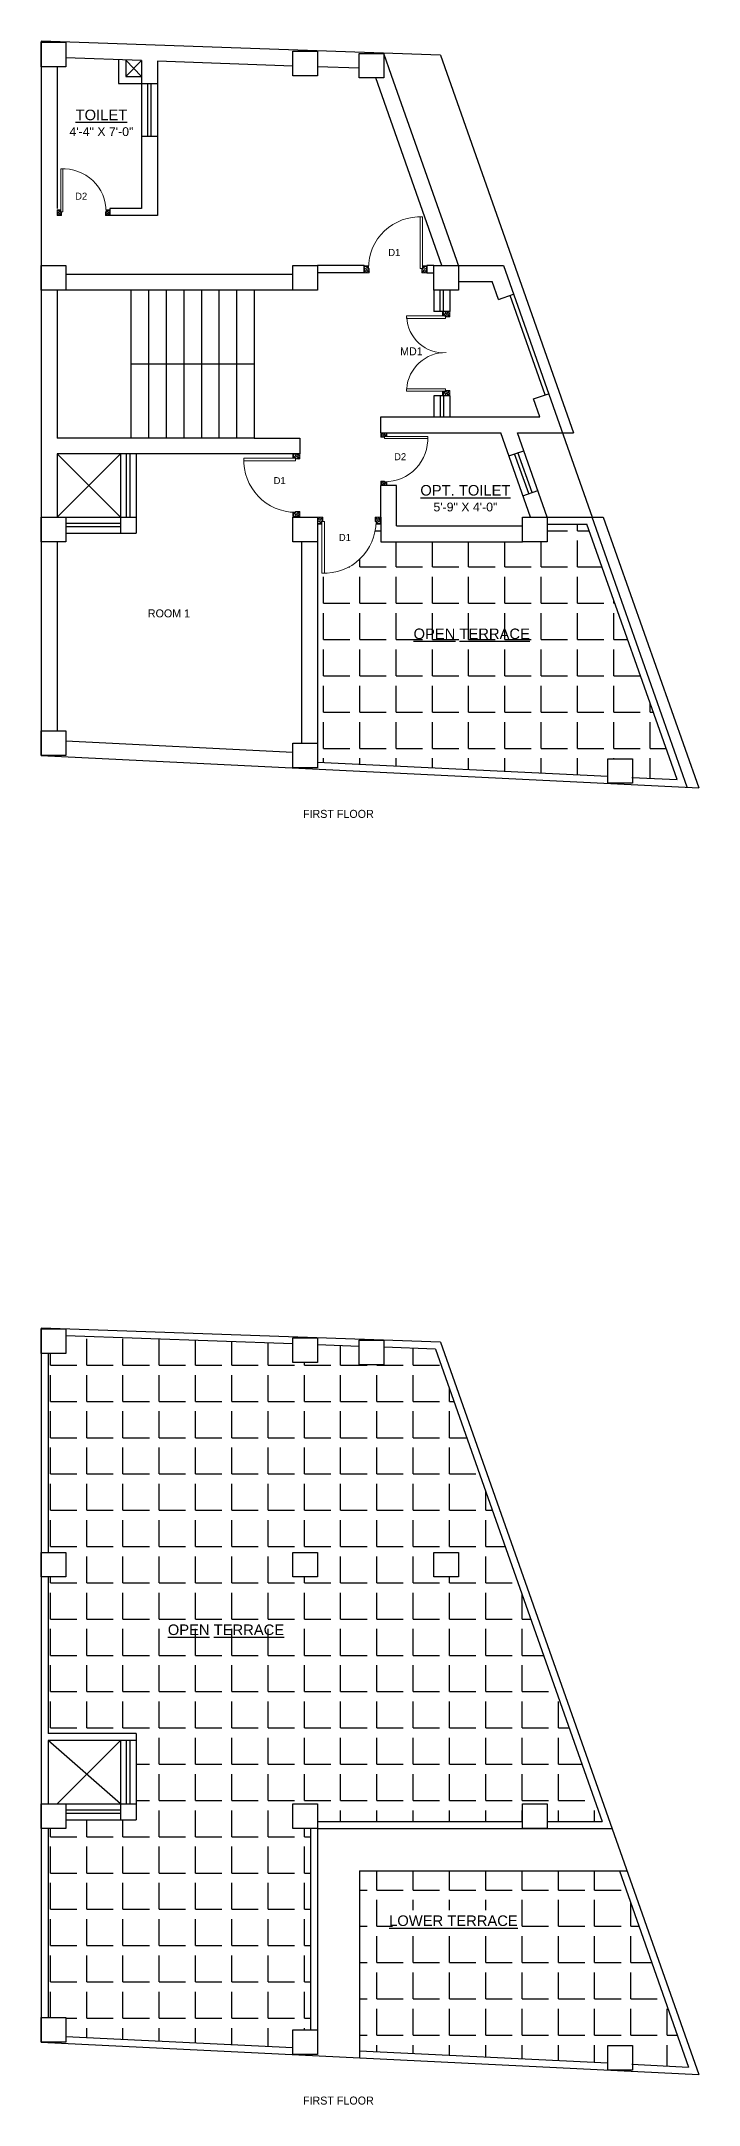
# Model space of a CAD drawing. Header units: inches. Extents: x -4105 to 11866, y -15821 to -3174.
# Drawn here: x 10090 to 10464, y -15580 to -14407 of the extents above; entities that cross this region are included whole.
import ezdxf

# ---------------------------------------------------------------- set-up
doc = ezdxf.new("R2010")
doc.units = ezdxf.units.IN
doc.header["$LTSCALE"] = 0.5
doc.header["$MEASUREMENT"] = 0
for name, color, linetype, lineweight in [('door', 202, 'Continuous', 5), ('Ele', 7, 'Continuous', 30), ('Toilet', 7, 'Continuous', 25), ('wall', 20, 'Continuous', 40)]:
    doc.layers.add(name, color=color, linetype=linetype, lineweight=lineweight)
doc.styles.add('arial', font='arial.ttf')
doc.styles.get("Standard").update_dxf_attribs({"font": 'arial.ttf'})

# ---------------------------------------------------------------- blocks, each defined once
blk = doc.blocks.new('A$C27B36B59')
at = {"layer": 'door'}
for p, q in [((0, 4), (0, 0)), ((2.5, 4), (0, 4)), ((0, 0), (3, 0)), ((2.5, 2.5), (2.5, 4)), ((3, 2.5), (2.5, 2.5)), ((3, 0), (3, 2.5))]:
    blk.add_line(p, q, dxfattribs=at)
for centre, radius, start, end in [((-1.4, -0.5), 4.75, 22.1411, 72.838), ((1.3, 2.1), 1.64, 45.138, 144.8948), ((2.2, 0.3), 2.49, 83.3149, 152.658), ((0.1, 0.4), 2.05, 349.4875, 93.6805), ((2, -0.5), 2.01, 58.7447, 166.495), ((-0.1, 0.3), 1.13, 343.542, 86.947), ((2.1, -0.4), 1.17, 38.2816, 160.1519)]:
    blk.add_arc(centre, radius, start, end, dxfattribs=at)
blk = doc.blocks.new('D2')
at = {"layer": 'door'}
for p, q in [((74474, 24047.6), (74474, 24018.1)), ((74474, 24047.6), (74475.5, 24047.6)), ((74475.5, 24047.6), (74475.5, 24018.1))]:
    blk.add_line(p, q, dxfattribs=at)
blk.add_arc((74474, 24047.6), 29.5, 180, 272.9146, dxfattribs=at)
at = {"layer": 'door', "xscale": -1, "rotation": 180}
blk.add_blockref('A$C27B36B59', (74442, 24050.1), dxfattribs=at)
at = {"layer": 'door', "rotation": 180}
blk.add_blockref('A$C27B36B59', (74478, 24050.1), dxfattribs=at)

msp = doc.modelspace()

# ---------------------------------------------------------------- hatches: boundary and pattern name
at = {"layer": 'Toilet'}
h = msp.add_hatch(dxfattribs=at)
h.set_pattern_fill('ANGLE', color=256, scale=75)
h.set_pattern_definition([(0, (0, 0), (0, 20.625), [15, -5.625]), (90, (0, 0), (-20.625, 1e-15), [15, -5.625])])
h.paths.add_polyline_path([(10400.4, -14681.3), (10377.8, -14681.3), (10377.8, -14691.3), (10363.8, -14691.3), (10283.2, -14691.3), (10283.2, -14681.3, -0.157879), (10280.8, -14679.8), (10280.5, -14679.8, -0.429193), (10249.7, -14709.1), (10249.7, -14681.3), (10247.2, -14681.3), (10247.2, -14691.3), (10247.2, -14811.6), (10247.2, -14816.5), (10412.2, -14824.6), (10412.2, -14814.6), (10426.2, -14814.6), (10426.2, -14825.3), (10451.6, -14826.5)])
h.paths.add_polyline_path([(10300.4, -14750), (10369.5, -14750), (10369.5, -14737.7), (10300.4, -14737.7)], flags=24)
h = msp.add_hatch(dxfattribs=at)
h.set_pattern_fill('ANGLE', color=256, scale=75)
h.set_pattern_definition([(0, (5310.383, 0), (0, 20.625), [15, -5.625]), (90, (5310.383, 0), (-20.625, 1e-15), [15, -5.625])])
h.paths.add_polyline_path([(10363.8, -15418.8), (10363.8, -15408.8), (10377.8, -15408.8), (10377.8, -15418.8), (10409, -15418.8), (10314.3, -15150.2), (10284.9, -15149.1), (10284.9, -15159.1), (10270.9, -15159.1), (10270.9, -15148.7), (10247.2, -15147.8), (10247.2, -15157.8), (10233.2, -15157.8), (10233.2, -15147.3), (10104.2, -15142.8), (10104.2, -15152.8), (10094.2, -15152.8), (10094.2, -15265.8), (10104.2, -15265.8), (10104.2, -15279.8), (10094.2, -15279.8), (10094.2, -15368.8), (10144.2, -15368.8), (10144.2, -15417.8), (10104.2, -15417.8), (10104.2, -15422.8), (10094.2, -15422.8), (10094.2, -15530.3), (10104.2, -15530.3), (10104.2, -15541), (10233.2, -15547.3), (10233.2, -15537.3), (10243.2, -15537.3), (10243.2, -15422.8), (10233.2, -15422.8), (10233.2, -15408.8), (10247.2, -15408.8), (10247.2, -15418.8)])
h.paths.add_polyline_path([(10313.4, -15279.8), (10313.4, -15265.8), (10327.4, -15265.8), (10327.4, -15279.8)], flags=16)
h.paths.add_polyline_path([(10247.2, -15279.8), (10233.2, -15279.8), (10233.2, -15265.8), (10247.2, -15265.8)], flags=16)
h.paths.add_polyline_path([(10160.7, -15316.2), (10229.8, -15316.2), (10229.8, -15303.9), (10160.7, -15303.9)], flags=24)
h = msp.add_hatch(dxfattribs=at)
h.set_pattern_fill('ANGLE', color=256, scale=75)
h.set_pattern_definition([(0, (5310.383, -731.546), (0, 20.625), [15, -5.625]), (90, (5310.383, -731.546), (-20.625, 1e-15), [15, -5.625])])
h.paths.add_polyline_path([(10289.9, -15481.6), (10359.1, -15481.6), (10359.1, -15469.2), (10289.9, -15469.2)], flags=16)
h.paths.add_polyline_path([(10418.9, -15446.8), (10271.2, -15446.8), (10271.2, -15549.2), (10412.2, -15556.1), (10412.2, -15546.1), (10426.2, -15546.1), (10426.2, -15556.8), (10458.2, -15558.4)])

# ---------------------------------------------------------------- linework, layer by layer
at = {"layer": 'door', "ltscale": 0.5}
for p, q in [((10319.9, -14562.9), (10297.9, -14562.9)), ((10297.9, -14564.3), (10297.9, -14562.9)), ((10319.9, -14564.3), (10297.9, -14564.3)), ((10318.3, -14560.3), (10318.3, -14562.8)), ((10319.9, -14562.9), (10319.9, -14564.3)), ((10320, -14563.4), (10322.4, -14563.4)), ((10297.9, -14604.3), (10297.9, -14605.7)), ((10319.9, -14604.3), (10297.9, -14604.3)), ((10319.9, -14605.7), (10319.9, -14604.3)), ((10319.9, -14605.7), (10297.9, -14605.7)), ((10318.3, -14608.3), (10318.3, -14605.8)), ((10320, -14605.2), (10322.4, -14605.2)), ((10322.4, -14608.3), (10322.4, -14605.2))]:
    msp.add_line(p, q, dxfattribs=at)
for centre, radius, start, end in [((10319, -14562.7), 21.1, 182.8998, 273.7401), ((10320, -14605.8), 22.1, 88.9391, 176.0186)]:
    msp.add_arc(centre, radius, start, end, dxfattribs=at)
at = {"layer": 'Toilet'}
for p, q in [((10317.2, -14414.7), (10090.2, -14406.7)), ((10090.2, -14406.7), (10090.2, -14812.7)), ((10147.2, -14417.7), (10104.2, -14416.2)), ((10134.2, -14417.3), (10134.2, -14430.7)), ((10138.2, -14417.4), (10138.2, -14426.7)), ((10138.2, -14417.4), (10147.2, -14426.7)), ((10289.3, -14426.1), (10284.9, -14413.6)), ((10317.2, -14414.7), (10392.8, -14629.3)), ((10099.2, -14421.2), (10099.2, -14501.8)), ((10138.2, -14426.7), (10147.2, -14417.7)), ((10138.2, -14426.7), (10147.2, -14426.7)), ((10147.2, -14417.7), (10147.2, -14501.8)), ((10156.2, -14418.1), (10156.2, -14505.8)), ((10233.2, -14420.8), (10156.2, -14418.1)), ((10270.9, -14422.1), (10247.2, -14421.3)), ((10317.9, -14534.3), (10280.3, -14427.6)), ((10326.4, -14531.3), (10289.3, -14426.1)), ((10134.2, -14430.7), (10147.2, -14430.7)), ((10147.2, -14430.7), (10156.2, -14430.7)), ((10150.7, -14460.7), (10150.7, -14430.7)), ((10152.7, -14460.7), (10152.7, -14430.7)), ((10147.2, -14460.7), (10156.2, -14460.7)), ((10147.2, -14501.8), (10129.2, -14501.8)), ((10129.2, -14501.8), (10129.2, -14505.8)), ((10156.2, -14505.8), (10129.2, -14505.8)), ((10273.7, -14534.3), (10247.2, -14534.3)), ((10273.7, -14538.3), (10273.7, -14534.3)), ((10313.4, -14534.3), (10309.4, -14534.3)), ((10309.4, -14538.3), (10309.4, -14534.3)), ((10317.9, -14534.3), (10327.4, -14534.3)), ((10317.9, -14534.3), (10352.9, -14534.3)), ((10327.4, -14534.3), (10326.4, -14531.3)), ((10352.9, -14534.3), (10403.3, -14677.3)), ((10233.2, -14539.3), (10104.2, -14539.3)), ((10273.7, -14538.3), (10247.2, -14538.3)), ((10309.4, -14538.3), (10313.4, -14538.3)), ((10327.4, -14543.3), (10346.5, -14543.3)), ((10350.1, -14553.5), (10346.5, -14543.3)), ((10099.2, -14548.3), (10099.2, -14632.3)), ((10233.2, -14548.3), (10099.2, -14548.3)), ((10141.2, -14548.3), (10141.2, -14590.3)), ((10151.2, -14548.3), (10151.2, -14590.3)), ((10161.2, -14548.3), (10161.2, -14590.3)), ((10171.2, -14548.3), (10171.2, -14590.3)), ((10181.2, -14548.3), (10181.2, -14590.3)), ((10191.2, -14548.3), (10191.2, -14590.3)), ((10201.2, -14548.3), (10201.2, -14590.3)), ((10211.2, -14548.3), (10211.2, -14590.3)), ((10313.4, -14548.3), (10313.4, -14560.3)), ((10316.9, -14560.3), (10316.9, -14548.3)), ((10318.9, -14560.3), (10318.9, -14548.3)), ((10322.4, -14548.3), (10322.4, -14560.3)), ((10350.1, -14553.5), (10358.6, -14550.5)), ((10376.6, -14607.8), (10356.7, -14551.2)), ((10322.4, -14560.3), (10313.4, -14560.3)), ((10211.2, -14590.3), (10141.2, -14590.3)), ((10141.2, -14590.3), (10141.2, -14632.3)), ((10151.2, -14590.3), (10151.2, -14632.3)), ((10161.2, -14590.3), (10161.2, -14632.3)), ((10171.2, -14590.3), (10171.2, -14632.3)), ((10181.2, -14590.3), (10181.2, -14632.3)), ((10191.2, -14590.3), (10191.2, -14632.3)), ((10201.2, -14590.3), (10201.2, -14632.3)), ((10211.2, -14590.3), (10211.2, -14632.3)), ((10313.4, -14608.3), (10313.4, -14620.3)), ((10322.4, -14608.3), (10313.4, -14608.3)), ((10316.9, -14608.3), (10316.9, -14620.3)), ((10318.9, -14608.3), (10318.9, -14620.3)), ((10322.4, -14608.3), (10322.4, -14620.3)), ((10370, -14610.1), (10378.5, -14607.1)), ((10373.6, -14620.3), (10370, -14610.1)), ((10283.2, -14629.3), (10283.2, -14620.3)), ((10283.2, -14620.3), (10373.6, -14620.3)), ((10211.2, -14632.3), (10099.2, -14632.3)), ((10211.2, -14632.3), (10237.2, -14632.3)), ((10237.2, -14632.3), (10237.2, -14641.3)), ((10283.2, -14629.3), (10351.4, -14629.3)), ((10368.3, -14677.3), (10351.4, -14629.3)), ((10356, -14642.5), (10364.5, -14639.5)), ((10377.8, -14677.3), (10360.9, -14629.3)), ((10360.9, -14629.3), (10392.8, -14629.3)), ((10099.2, -14641.3), (10099.2, -14677.3)), ((10237.2, -14641.3), (10099.2, -14641.3)), ((10099.2, -14677.3), (10135.2, -14641.3)), ((10135.2, -14677.3), (10099.2, -14641.3)), ((10135.2, -14641.3), (10135.2, -14677.3)), ((10138.7, -14677.3), (10138.7, -14641.3)), ((10140.7, -14677.3), (10140.7, -14641.3)), ((10144.2, -14641.3), (10144.2, -14686.3)), ((10367.3, -14663.9), (10359.3, -14641.3)), ((10369.2, -14663.3), (10361.2, -14640.6)), ((10283.2, -14677.3), (10283.2, -14659.3)), ((10292.2, -14659.3), (10283.2, -14659.3)), ((10292.2, -14682.3), (10292.2, -14659.3)), ((10364, -14665.1), (10372.5, -14662.1)), ((10104.2, -14677.3), (10135.2, -14677.3)), ((10135.2, -14680.8), (10104.2, -14680.8)), ((10135.2, -14682.8), (10104.2, -14682.8)), ((10104.2, -14686.3), (10144.2, -14686.3)), ((10135.2, -14677.3), (10135.2, -14686.3)), ((10135.2, -14677.3), (10144.2, -14677.3)), ((10283.2, -14677.3), (10283.2, -14691.3)), ((10292.2, -14682.3), (10363.8, -14682.3)), ((10377.8, -14677.3), (10409.7, -14677.3)), ((10377.8, -14681.3), (10400.4, -14681.3)), ((10451.6, -14826.5), (10400.4, -14681.3)), ((10457.4, -14830.8), (10403.3, -14677.3)), ((10409.7, -14677.3), (10463.9, -14831.1)), ((10099.2, -14691.3), (10099.2, -14798.7)), ((10238.2, -14691.3), (10238.2, -14805.8)), ((10247.2, -14691.3), (10247.2, -14811.6)), ((10283.2, -14691.3), (10363.8, -14691.3)), ((10104.2, -14804.4), (10233.2, -14810.8)), ((10090.2, -14812.7), (10463.9, -14831.1)), ((10247.2, -14816.5), (10412.2, -14824.6)), ((10426, -14825.3), (10451.6, -14826.5)), ((10317.2, -15146.3), (10090.2, -15138.3)), ((10090.2, -15138.3), (10090.2, -15544.3)), ((10233.2, -15147.3), (10104.2, -15142.8)), ((10094.2, -15152.8), (10094.2, -15265.8)), ((10270.9, -15148.7), (10247.2, -15147.8)), ((10314.3, -15150.2), (10284.9, -15149.1)), ((10314.3, -15150.2), (10409, -15418.8)), ((10317.2, -15146.3), (10463.9, -15562.7)), ((10094.2, -15279.8), (10094.2, -15368.8)), ((10144.2, -15368.8), (10094.2, -15368.8)), ((10094.2, -15372.8), (10094.2, -15408.8)), ((10135.2, -15408.8), (10094.2, -15372.8)), ((10144.2, -15372.8), (10094.2, -15372.8)), ((10099.2, -15408.8), (10135.2, -15372.8)), ((10135.2, -15372.8), (10135.2, -15408.8)), ((10138.7, -15408.8), (10138.7, -15372.8)), ((10140.7, -15408.8), (10140.7, -15372.8)), ((10144.2, -15368.8), (10144.2, -15417.8)), ((10104.2, -15408.8), (10135.2, -15408.8)), ((10135.2, -15412.3), (10104.2, -15412.3)), ((10135.2, -15414.3), (10104.2, -15414.3)), ((10135.2, -15408.8), (10135.2, -15417.8)), ((10135.2, -15408.8), (10144.2, -15408.8)), ((10094.2, -15422.8), (10094.2, -15530.3)), ((10104.2, -15417.8), (10144.2, -15417.8)), ((10243.2, -15422.8), (10243.2, -15537.3)), ((10247.2, -15418.8), (10363.8, -15418.8)), ((10247.2, -15422.8), (10414.6, -15422.8)), ((10247.2, -15422.8), (10247.2, -15543.2)), ((10377.8, -15418.8), (10409, -15418.8)), ((10271.2, -15446.8), (10423.1, -15446.8)), ((10271.2, -15446.8), (10271.2, -15553.2)), ((10418.9, -15446.8), (10458.2, -15558.4)), ((10104.2, -15541), (10233.2, -15547.3)), ((10090.2, -15544.3), (10463.9, -15562.7)), ((10271.2, -15549.2), (10412.2, -15556.1)), ((10426, -15556.8), (10458.2, -15558.4))]:
    msp.add_line(p, q, dxfattribs=at)
for points in [[(10090.2, -14407.2), (10104.2, -14407.2), (10104.2, -14421.2), (10090.2, -14421.2)], [(10233.2, -14412.3), (10247.2, -14412.3), (10247.2, -14426.3), (10233.2, -14426.3)], [(10270.9, -14413.6), (10284.9, -14413.6), (10284.9, -14427.6), (10270.9, -14427.6)], [(10090.2, -14534.3), (10104.2, -14534.3), (10104.2, -14548.3), (10090.2, -14548.3)], [(10233.2, -14534.3), (10247.2, -14534.3), (10247.2, -14548.3), (10233.2, -14548.3)], [(10313.4, -14534.3), (10327.4, -14534.3), (10327.4, -14548.3), (10313.4, -14548.3)], [(10090.2, -14677.3), (10104.2, -14677.3), (10104.2, -14691.3), (10090.2, -14691.3)], [(10233.2, -14677.3), (10247.2, -14677.3), (10247.2, -14691.3), (10233.2, -14691.3)], [(10363.8, -14677.3), (10377.8, -14677.3), (10377.8, -14691.3), (10363.8, -14691.3)], [(10090.2, -14798.7), (10104.2, -14798.7), (10104.2, -14812.7), (10090.2, -14812.7)], [(10233.2, -14805.8), (10247.2, -14805.8), (10247.2, -14819.8), (10233.2, -14819.8)], [(10412.2, -14814.6), (10426.2, -14814.6), (10426.2, -14828.6), (10412.2, -14828.6)], [(10090.2, -15138.8), (10104.2, -15138.8), (10104.2, -15152.8), (10090.2, -15152.8)], [(10233.2, -15143.8), (10247.2, -15143.8), (10247.2, -15157.8), (10233.2, -15157.8)], [(10270.9, -15145.1), (10284.9, -15145.1), (10284.9, -15159.1), (10270.9, -15159.1)], [(10090.2, -15265.8), (10104.2, -15265.8), (10104.2, -15279.8), (10090.2, -15279.8)], [(10233.2, -15265.8), (10247.2, -15265.8), (10247.2, -15279.8), (10233.2, -15279.8)], [(10313.4, -15265.8), (10327.4, -15265.8), (10327.4, -15279.8), (10313.4, -15279.8)], [(10090.2, -15408.8), (10104.2, -15408.8), (10104.2, -15422.8), (10090.2, -15422.8)], [(10233.2, -15408.8), (10247.2, -15408.8), (10247.2, -15422.8), (10233.2, -15422.8)], [(10363.8, -15408.8), (10377.8, -15408.8), (10377.8, -15422.8), (10363.8, -15422.8)], [(10090.2, -15530.3), (10104.2, -15530.3), (10104.2, -15544.3), (10090.2, -15544.3)], [(10233.2, -15537.3), (10247.2, -15537.3), (10247.2, -15551.3), (10233.2, -15551.3)], [(10412.2, -15546.1), (10426.2, -15546.1), (10426.2, -15560.1), (10412.2, -15560.1)]]:
    msp.add_lwpolyline(points, close=True, dxfattribs=at)

# ---------------------------------------------------------------- block references
at = {"layer": 'door', "yscale": 1.023696682466134, "zscale": 1.023696682464479}
for p, xscale, rotation in [((10322.4, -14560.3), -1.023696682466134, 90.00000000006979), ((10322.4, -14608.3), 1.023696682466134, 90.00000000006983)]:
    msp.add_blockref('A$C27B36B59', p, dxfattribs=dict(at, xscale=xscale, rotation=rotation))
at = {"layer": 'wall', "color": 2, "linetype": 'ByBlock'}
for p, xscale, yscale, zscale, rotation in [((72164.2, 5535.9), 0.8333333333285103, 0.8333333333285103, 0.8333333333267571, 180), ((-63703.7, 9361.7), -0.993758995122728, 0.993758995122728, 0.993758995122728, 180), ((30325, -76694.3), 0.8333333333285103, 0.8333333333285103, 0.8333333333267571, 90.00000000000001), ((-13662.8, -88654.4), -0.993758995122728, 0.993758995122728, 0.993758995122728, 270)]:
    msp.add_blockref('D2', p, dxfattribs=dict(at, xscale=xscale, yscale=yscale, zscale=zscale, rotation=rotation))
at = {"layer": 'wall', "color": 2, "linetype": 'ByBlock', "xscale": -0.993758995122728, "yscale": 0.993758995122728, "zscale": 0.993758995122728}
msp.add_blockref('D2', (84260.4, -38577.3), dxfattribs=at)

# ---------------------------------------------------------------- texts
at = {"layer": 'Ele', "color": 0, "ltscale": 2, "char_height": 6, "attachment_point": 2}
for s, insert in [('{\\LTOILET\\fArial TUR|b0|i0|c162|p34;\\P\\fArial TUR|b0|i0|c0|p34;\\H0.8333x;\\l4\\fArial TUR|b0|i0|c162|p34;\'-4" X \\fArial TUR|b0|i0|c0|p34;7\\fArial TUR|b0|i0|c162|p34;\'-0"}', (10124.4, -14445.6)), ('{\\fArial TUR|b0|i0|c162|p34;\\LOPT. TOILET\\P\\fArial TUR|b0|i0|c0|p34;\\H0.8333x;\\l5\\fArial TUR|b0|i0|c162|p34;\'-\\fArial TUR|b0|i0|c0|p34;9\\fArial TUR|b0|i0|c162|p34;" X \\fArial TUR|b0|i0|c0|p34;4\\fArial TUR|b0|i0|c162|p34;\'-0"}', (10331.3, -14659)), ('{\\fArial TUR|b0|i0|c162|p34;\\LOP\\fArial TUR|b0|i0|c0|p34;EN TERRACE}', (10334.9, -14740.6)), ('{\\fArial TUR|b0|i0|c162|p34;\\LOP\\fArial TUR|b0|i0|c0|p34;EN TERRACE}', (10195.2, -15306.8)), ('{\\LLOWER TERRACE}', (10324.5, -15472.2))]:
    msp.add_mtext(s, dxfattribs=dict(at, insert=insert))
at = {"layer": 'Ele', "color": 0, "ltscale": 2, "style": 'arial'}
for s, insert, char_height, attachment_point in [('{\\fCentury Gothic|b0|i0|c0|p34;D2}', (10112.9, -14496.8), 4, 8), ('{\\fCentury Gothic|b0|i0|c0|p34;D1}', (10290.9, -14528.8), 4, 8), ('{\\fCentury Gothic|b0|i0|c0|p34;MD1}', (10300.6, -14580.7), 4.55, 2), ('{\\fCentury Gothic|b0|i0|c0|p34;D2}', (10294.2, -14644.9), 4, 8), ('{\\fCentury Gothic|b0|i0|c0|p34;D1}', (10225.7, -14654.5), 4, 2), ('{\\fCentury Gothic|b0|i0|c0|p34;D1}', (10262.8, -14686.8), 4, 2), ('{\\fCentury Gothic|b0|i0|c0|p34;ROOM 1}', (10162.8, -14729.7), 4.55, 2), ('{\\fCentury Gothic|b0|i0|c0|p34;FIRST FLOOR }', (10259.1, -14843.7), 4.55, 2), ('{\\fCentury Gothic|b0|i0|c0|p34;FIRST FLOOR }', (10259.1, -15575.2), 4.55, 2)]:
    msp.add_mtext(s, dxfattribs=dict(at, insert=insert, char_height=char_height, attachment_point=attachment_point))

doc.saveas('drawing.dxf')
